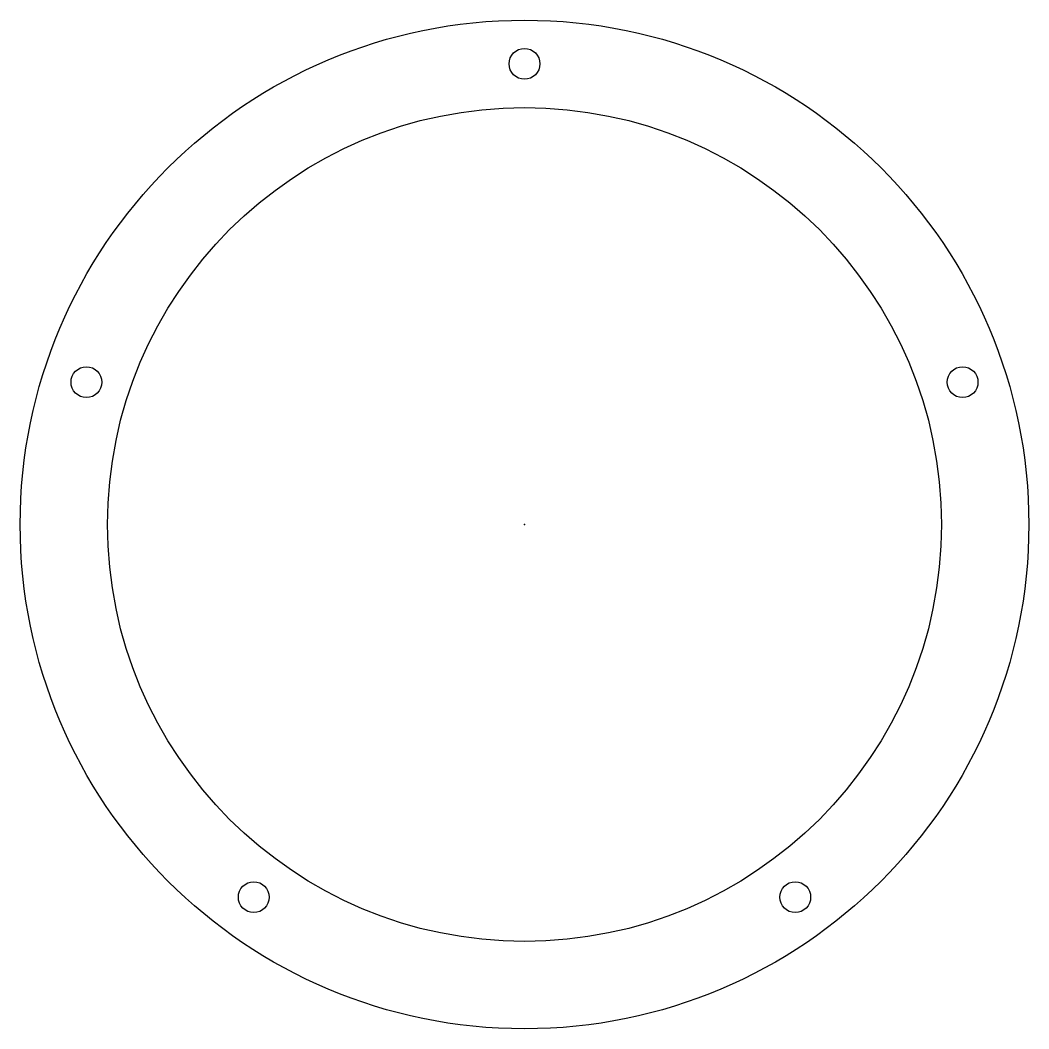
# Model space of a CAD drawing. Header units: centimetres. Extents: x -6.3 to 6.3, y -6.3 to 6.3.
import ezdxf

# ---------------------------------------------------------------- set-up
doc = ezdxf.new("R2010")
doc.units = ezdxf.units.CM
doc.header["$MEASUREMENT"] = 0
doc.layers.add('Bracket New v2_Sketch1', color=7, linetype='Continuous')
doc.layers.add('Bracket New v2_Sketch2', color=7, linetype='Continuous')

msp = doc.modelspace()

# ---------------------------------------------------------------- linework, layer by layer
at = {"layer": 'Bracket New v2_Sketch1'}
for radius in [6.35, 5.25]:
    msp.add_circle((0, 0), radius, dxfattribs=at)
msp.add_point((0, 0), dxfattribs=at)
at = {"layer": 'Bracket New v2_Sketch2'}
for centre, radius in [((0, 0, 0.4), 6.35), ((0, 5.8, 0.4), 0.194), ((0, 0, 0.4), 5.25), ((-5.516, 1.792, 0.4), 0.194), ((5.516, 1.792, 0.4), 0.194), ((-3.409, -4.692, 0.4), 0.194), ((3.409, -4.692, 0.4), 0.194)]:
    msp.add_circle(centre, radius, dxfattribs=at)
msp.add_point((0, 0, 0.4), dxfattribs=at)

doc.saveas('drawing.dxf')
